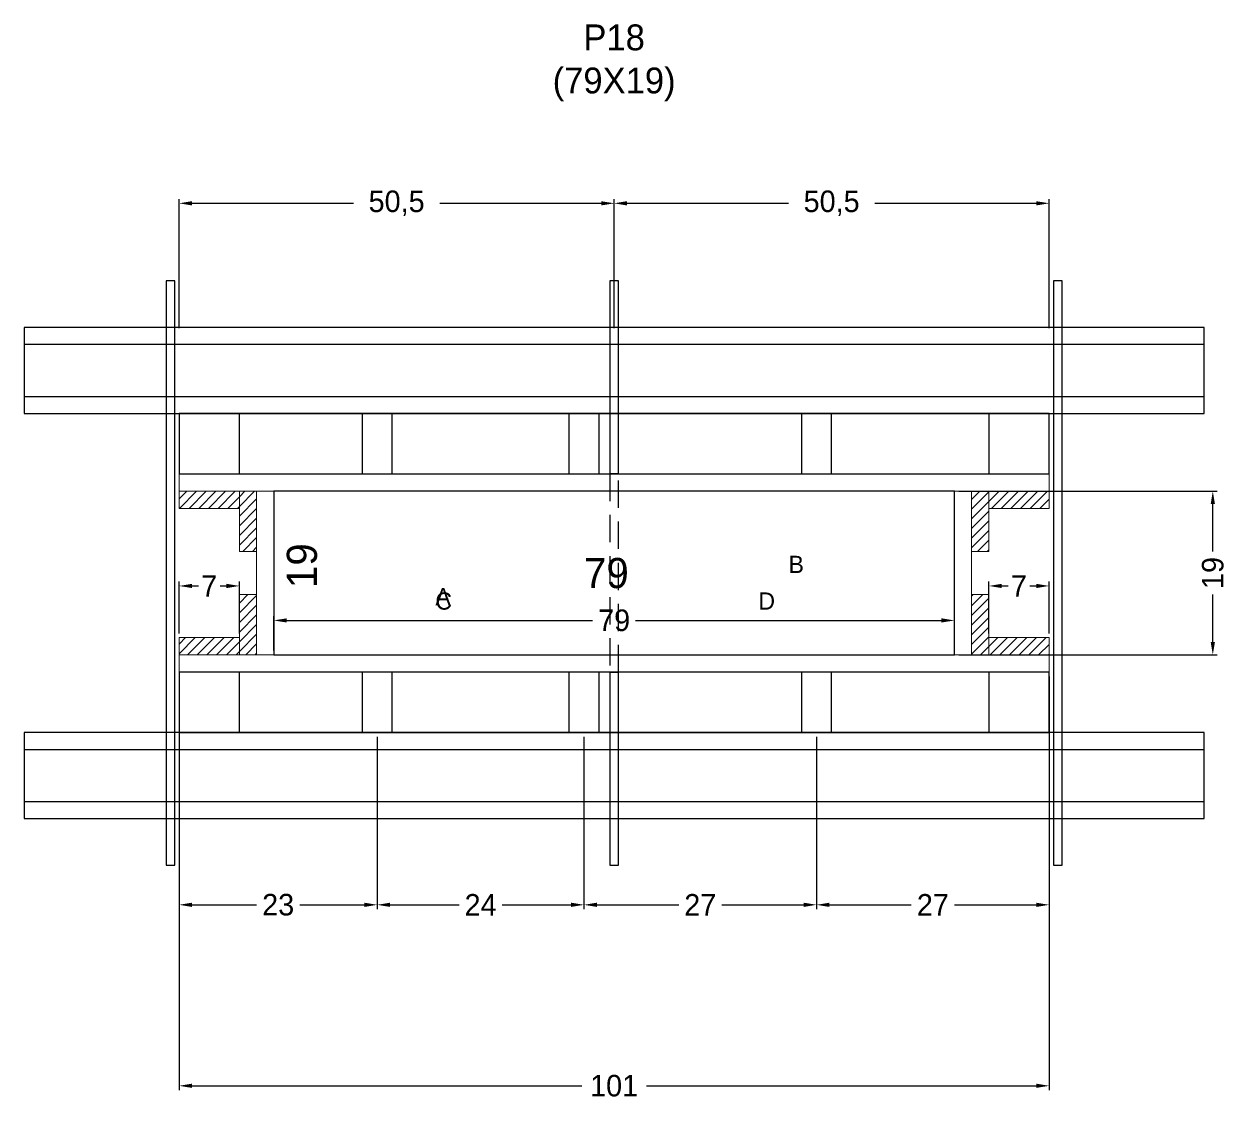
# Model space of a CAD drawing. Header units: centimetres. Extents: x -8500 to 4295, y -490 to 295.
# Drawn here: x -137 to 142.3, y 17.7 to 267.4 of the extents above; entities that cross this region are included whole.
import ezdxf

# ---------------------------------------------------------------- set-up
doc = ezdxf.new("R2010")
doc.units = ezdxf.units.CM
doc.linetypes.add('HIDDEN', pattern=[9.525, 6.35, -3.175])
for name, color, linetype in [('CHAPA', 140, 'Continuous'), ('COTA', 241, 'Continuous'), ('Hachura', 251, 'Continuous'), ('Madeira', 30, 'Continuous'), ('NOMENCLATURA', 7, 'Continuous'), ('Painéis', 200, 'Continuous'), ('Perfil Metálico', 150, 'Continuous'), ('SARRAFO', 251, 'Continuous'), ('TEXTO_GERAL', 7, 'Continuous')]:
    doc.layers.add(name, color=color, linetype=linetype)
doc.dimstyles.new('cotax2', dxfattribs={"dimtxt": 2.5, "dimasz": 1.5, "dimexe": 0.5, "dimexo": 0.5, "dimgap": 0.5, "dimtad": 1, "dimcen": 2.5, "dimazin": 3, "dimtfac": 1, "dimtmove": 0, "dimatfit": 3})
pattern_1 = [(45, (0, 0), (-1.122532, 1.122532), [])]

# ---------------------------------------------------------------- blocks, each defined once
blk = doc.blocks.new('_CLOSEDFILLED')
at = {"color": 0, "linetype": 'BYBLOCK'}
blk.add_solid([(-1, 0.164), (0, 0), (-1, -0.164)], dxfattribs=at)
blk = doc.blocks.new('*D32')
for p, q in [((-101, 116), (-101, 20)), ((101, 116), (101, 20)), ((-98, 21), (-7.5, 21)), ((7.5, 21), (98, 21))]:
    blk.add_line(p, q)
at = {"layer": 'Defpoints'}
for p in [(-101, 117), (101, 117), (-101, 21)]:
    blk.add_point(p, dxfattribs=at)
at = {"layer": 'COTA', "xscale": 3, "yscale": 3, "rotation": 180}
blk.add_blockref('_CLOSEDFILLED', (-101, 21), dxfattribs=at)
at = {"layer": 'COTA', "xscale": 3, "yscale": 3}
blk.add_blockref('_CLOSEDFILLED', (101, 21), dxfattribs=at)
at = {"layer": 'COTA', "insert": (0, 21), "char_height": 5, "attachment_point": 5}
blk.add_mtext('101', dxfattribs=at)
blk = doc.blocks.new('*D33')
for p, q in [((-101, 102), (-101, 62)), ((-55, 102), (-55, 62)), ((-98, 63), (-83, 63)), ((-73, 63), (-58, 63))]:
    blk.add_line(p, q)
at = {"layer": 'Defpoints'}
for p in [(-101, 103), (-55, 103), (-101, 63)]:
    blk.add_point(p, dxfattribs=at)
at = {"layer": 'COTA', "xscale": 3, "yscale": 3, "rotation": 180}
blk.add_blockref('_CLOSEDFILLED', (-101, 63), dxfattribs=at)
at = {"layer": 'COTA', "xscale": 3, "yscale": 3}
blk.add_blockref('_CLOSEDFILLED', (-55, 63), dxfattribs=at)
at = {"layer": 'COTA', "insert": (-78, 63), "char_height": 5, "attachment_point": 5}
blk.add_mtext('23', dxfattribs=at)
blk = doc.blocks.new('*D34')
for p, q in [((-55, 102), (-55, 62)), ((-7, 102), (-7, 62)), ((-52, 63), (-36, 63)), ((-26, 63), (-10, 63))]:
    blk.add_line(p, q)
at = {"layer": 'Defpoints'}
for p in [(-55, 103), (-7, 103), (-55, 63)]:
    blk.add_point(p, dxfattribs=at)
at = {"layer": 'COTA', "xscale": 3, "yscale": 3, "rotation": 180}
blk.add_blockref('_CLOSEDFILLED', (-55, 63), dxfattribs=at)
at = {"layer": 'COTA', "xscale": 3, "yscale": 3}
blk.add_blockref('_CLOSEDFILLED', (-7, 63), dxfattribs=at)
at = {"layer": 'COTA', "insert": (-31, 63), "char_height": 5, "attachment_point": 5}
blk.add_mtext('24', dxfattribs=at)
blk = doc.blocks.new('*D35')
for p, q in [((-7, 102), (-7, 62)), ((47, 102), (47, 62)), ((-4, 63), (15, 63)), ((25, 63), (44, 63))]:
    blk.add_line(p, q)
at = {"layer": 'Defpoints'}
for p in [(-7, 103), (47, 103), (-7, 63)]:
    blk.add_point(p, dxfattribs=at)
at = {"layer": 'COTA', "xscale": 3, "yscale": 3, "rotation": 180}
blk.add_blockref('_CLOSEDFILLED', (-7, 63), dxfattribs=at)
at = {"layer": 'COTA', "xscale": 3, "yscale": 3}
blk.add_blockref('_CLOSEDFILLED', (47, 63), dxfattribs=at)
at = {"layer": 'COTA', "insert": (20, 63), "char_height": 5, "attachment_point": 5}
blk.add_mtext('27', dxfattribs=at)
blk = doc.blocks.new('*D36')
for p, q in [((47, 102), (47, 62)), ((101, 102), (101, 62)), ((50, 63), (69, 63)), ((79, 63), (98, 63))]:
    blk.add_line(p, q)
at = {"layer": 'Defpoints'}
for p in [(47, 103), (101, 103), (47, 63)]:
    blk.add_point(p, dxfattribs=at)
at = {"layer": 'COTA', "xscale": 3, "yscale": 3, "rotation": 180}
blk.add_blockref('_CLOSEDFILLED', (47, 63), dxfattribs=at)
at = {"layer": 'COTA', "xscale": 3, "yscale": 3}
blk.add_blockref('_CLOSEDFILLED', (101, 63), dxfattribs=at)
at = {"layer": 'COTA', "insert": (74, 63), "char_height": 5, "attachment_point": 5}
blk.add_mtext('27', dxfattribs=at)
blk = doc.blocks.new('*D37')
for p, q in [((-79, 122), (-79, 130)), ((-76, 129), (-5, 129)), ((5, 129), (76, 129)), ((79, 122), (79, 130))]:
    blk.add_line(p, q)
at = {"layer": 'Defpoints'}
for p in [(-79, 129), (-79, 121), (79, 121)]:
    blk.add_point(p, dxfattribs=at)
at = {"layer": 'COTA', "xscale": 3, "yscale": 3, "rotation": 180}
blk.add_blockref('_CLOSEDFILLED', (-79, 129), dxfattribs=at)
at = {"layer": 'COTA', "xscale": 3, "yscale": 3}
blk.add_blockref('_CLOSEDFILLED', (79, 129), dxfattribs=at)
at = {"layer": 'COTA', "insert": (0, 129), "char_height": 5, "attachment_point": 5}
blk.add_mtext('79', dxfattribs=at)
blk = doc.blocks.new('*D38')
for p, q in [((80, 159), (140, 159)), ((139, 145), (139, 156)), ((139, 124), (139, 135)), ((80, 121), (140, 121))]:
    blk.add_line(p, q)
at = {"layer": 'Defpoints'}
for p in [(79, 159), (79, 121), (139, 121)]:
    blk.add_point(p, dxfattribs=at)
at = {"layer": 'COTA', "xscale": 3, "yscale": 3}
for p, rotation in [((139, 159), 90), ((139, 121), -90.00000000000001)]:
    blk.add_blockref('_CLOSEDFILLED', p, dxfattribs=dict(at, rotation=rotation))
at = {"layer": 'COTA', "insert": (139, 140), "char_height": 5, "attachment_point": 5, "rotation": 90}
blk.add_mtext('19', dxfattribs=at)
blk = doc.blocks.new('*D39')
for p, q in [((-101, 126), (-101, 138)), ((-98, 137), (-96.5, 137)), ((-91.5, 137), (-90, 137)), ((-87, 126), (-87, 138))]:
    blk.add_line(p, q)
at = {"layer": 'Defpoints'}
for p in [(-101, 137), (-101, 125), (-87, 125)]:
    blk.add_point(p, dxfattribs=at)
at = {"layer": 'COTA', "xscale": 3, "yscale": 3, "rotation": 180}
blk.add_blockref('_CLOSEDFILLED', (-101, 137), dxfattribs=at)
at = {"layer": 'COTA', "xscale": 3, "yscale": 3}
blk.add_blockref('_CLOSEDFILLED', (-87, 137), dxfattribs=at)
at = {"layer": 'COTA', "insert": (-94, 137), "char_height": 5, "attachment_point": 5}
blk.add_mtext('7', dxfattribs=at)
blk = doc.blocks.new('*D40')
for p, q in [((87, 126), (87, 138)), ((90, 137), (91.5, 137)), ((96.5, 137), (98, 137)), ((101, 126), (101, 138))]:
    blk.add_line(p, q)
at = {"layer": 'Defpoints'}
for p in [(87, 137), (87, 125), (101, 125)]:
    blk.add_point(p, dxfattribs=at)
at = {"layer": 'COTA', "xscale": 3, "yscale": 3, "rotation": 180}
blk.add_blockref('_CLOSEDFILLED', (87, 137), dxfattribs=at)
at = {"layer": 'COTA', "xscale": 3, "yscale": 3}
blk.add_blockref('_CLOSEDFILLED', (101, 137), dxfattribs=at)
at = {"layer": 'COTA', "insert": (94, 137), "char_height": 5, "attachment_point": 5}
blk.add_mtext('7', dxfattribs=at)
blk = doc.blocks.new('*D41')
for p, q in [((-101, 196.8), (-101, 226.8)), ((0, 196.8), (0, 226.8)), ((-98, 225.8), (-60.5, 225.8)), ((-40.5, 225.8), (-3, 225.8))]:
    blk.add_line(p, q)
at = {"layer": 'Defpoints'}
for p in [(-101, 225.8), (-101, 195.8), (0, 195.8)]:
    blk.add_point(p, dxfattribs=at)
at = {"layer": 'COTA', "xscale": 3, "yscale": 3, "rotation": 180}
blk.add_blockref('_CLOSEDFILLED', (-101, 225.8), dxfattribs=at)
at = {"layer": 'COTA', "xscale": 3, "yscale": 3}
blk.add_blockref('_CLOSEDFILLED', (0, 225.8), dxfattribs=at)
at = {"layer": 'COTA', "insert": (-50.5, 225.8), "char_height": 5, "attachment_point": 5}
blk.add_mtext('50,5', dxfattribs=at)
blk = doc.blocks.new('*D42')
for p, q in [((0, 196.8), (0, 226.8)), ((101, 196.8), (101, 226.8)), ((3, 225.8), (40.5, 225.8)), ((60.5, 225.8), (98, 225.8))]:
    blk.add_line(p, q)
at = {"layer": 'Defpoints'}
for p in [(0, 225.8), (0, 195.8), (101, 195.8)]:
    blk.add_point(p, dxfattribs=at)
at = {"layer": 'COTA', "xscale": 3, "yscale": 3, "rotation": 180}
blk.add_blockref('_CLOSEDFILLED', (0, 225.8), dxfattribs=at)
at = {"layer": 'COTA', "xscale": 3, "yscale": 3}
blk.add_blockref('_CLOSEDFILLED', (101, 225.8), dxfattribs=at)
at = {"layer": 'COTA', "insert": (50.5, 225.8), "char_height": 5, "attachment_point": 5}
blk.add_mtext('50,5', dxfattribs=at)

msp = doc.modelspace()

# ---------------------------------------------------------------- hatches: boundary and pattern name
at = {"layer": 'Hachura'}
h = msp.add_hatch(dxfattribs=at)
h.set_pattern_fill('ANSI31')
h.set_pattern_definition(pattern_1)
h.paths.add_polyline_path([(-101, 155), (-87, 155), (-87, 159), (-101, 159)])
h = msp.add_hatch(dxfattribs=at)
h.set_pattern_fill('ANSI31')
h.set_pattern_definition(pattern_1)
h.paths.add_polyline_path([(-87, 145), (-83, 145), (-83, 159), (-87, 159)])
h = msp.add_hatch(dxfattribs=at)
h.set_pattern_fill('ANSI31')
h.set_pattern_definition(pattern_1)
h.paths.add_polyline_path([(83, 145), (87, 145), (87, 159), (83, 159)])
h = msp.add_hatch(dxfattribs=at)
h.set_pattern_fill('ANSI31')
h.set_pattern_definition(pattern_1)
h.paths.add_polyline_path([(87, 155), (101, 155), (101, 159), (87, 159)])
h = msp.add_hatch(dxfattribs=at)
h.set_pattern_fill('ANSI31')
h.set_pattern_definition(pattern_1)
h.paths.add_polyline_path([(-87, 121), (-83, 121), (-83, 135), (-87, 135)])
h = msp.add_hatch(dxfattribs=at)
h.set_pattern_fill('ANSI31')
h.set_pattern_definition(pattern_1)
h.paths.add_polyline_path([(83, 121), (87, 121), (87, 135), (83, 135)])
h = msp.add_hatch(dxfattribs=at)
h.set_pattern_fill('ANSI31')
h.set_pattern_definition(pattern_1)
h.paths.add_polyline_path([(-101, 121), (-87, 121), (-87, 125), (-101, 125)])
h = msp.add_hatch(dxfattribs=at)
h.set_pattern_fill('ANSI31')
h.set_pattern_definition(pattern_1)
h.paths.add_polyline_path([(87, 121), (101, 121), (101, 125), (87, 125)])

# ---------------------------------------------------------------- linework, layer by layer
at = {"layer": 'CHAPA', "lineweight": 18}
for points in [[(-101, 159), (101, 159), (101, 163), (-101, 163)], [(-101, 159), (101, 159), (101, 163), (-101, 163)], [(-83, 121), (-79, 121), (-79, 159), (-83, 159)], [(-83, 121), (-79, 121), (-79, 159), (-83, 159)], [(79, 121), (83, 121), (83, 159), (79, 159)], [(79, 121), (83, 121), (83, 159), (79, 159)], [(-101, 117), (101, 117), (101, 121), (-101, 121)], [(-101, 117), (101, 117), (101, 121), (-101, 121)]]:
    msp.add_lwpolyline(points, close=True, dxfattribs=at)
at = {"layer": 'Hachura'}
for points in [[(-104, 72.2), (-102, 72.2), (-102, 207.8), (-104, 207.8)], [(-1, 163), (1, 163), (1, 207.8), (-1, 207.8)], [(102, 72.2), (104, 72.2), (104, 207.8), (102, 207.8)], [(-1, 72.2), (1, 72.2), (1, 117), (-1, 117)]]:
    msp.add_lwpolyline(points, close=True, dxfattribs=at)
at = {"layer": 'Hachura', "linetype": 'HIDDEN'}
msp.add_lwpolyline([(-1, 117), (1, 117), (1, 163), (-1, 163)], close=True, dxfattribs=at)
at = {"layer": 'Madeira', "color": 126}
for points in [[(-101, 163), (101, 163), (101, 177), (-101, 177)], [(-101, 163), (-87, 163), (-87, 177), (-101, 177)], [(-58.5, 163), (-51.5, 163), (-51.5, 177), (-58.5, 177)], [(-10.5, 163), (-3.5, 163), (-3.5, 177), (-10.5, 177)], [(43.5, 163), (50.5, 163), (50.5, 177), (43.5, 177)], [(87, 163), (101, 163), (101, 177), (87, 177)], [(-101, 103), (101, 103), (101, 117), (-101, 117)], [(-101, 103), (-87, 103), (-87, 117), (-101, 117)], [(-58.5, 103), (-51.5, 103), (-51.5, 117), (-58.5, 117)], [(-10.5, 103), (-3.5, 103), (-3.5, 117), (-10.5, 117)], [(43.5, 103), (50.5, 103), (50.5, 117), (43.5, 117)], [(87, 103), (101, 103), (101, 117), (87, 117)]]:
    msp.add_lwpolyline(points, close=True, dxfattribs=at)
at = {"layer": 'Painéis'}
msp.add_lwpolyline([(-79, 121), (79, 121), (79, 159), (-79, 159)], close=True, dxfattribs=at)
at = {"layer": 'Perfil Metálico', "color": 224}
for points in [[(-137, 177), (137, 177), (137, 197), (-137, 197)], [(-137, 181), (137, 181), (137, 193), (-137, 193)], [(-137, 83), (137, 83), (137, 103), (-137, 103)], [(-137, 87), (137, 87), (137, 99), (-137, 99)]]:
    msp.add_lwpolyline(points, close=True, dxfattribs=at)
at = {"layer": 'SARRAFO', "color": 251, "lineweight": 13}
for points in [[(-101, 155), (-87, 155), (-87, 159), (-101, 159)], [(-87, 145), (-83, 145), (-83, 159), (-87, 159)], [(83, 145), (87, 145), (87, 159), (83, 159)], [(87, 155), (101, 155), (101, 159), (87, 159)], [(-87, 121), (-83, 121), (-83, 135), (-87, 135)], [(83, 121), (87, 121), (87, 135), (83, 135)], [(-101, 121), (-87, 121), (-87, 125), (-101, 125)], [(87, 121), (101, 121), (101, 125), (87, 125)]]:
    msp.add_lwpolyline(points, close=True, dxfattribs=at)

# ---------------------------------------------------------------- texts
at = {"layer": 'COTA'}
msp.add_text('19', height=7, rotation=90, dxfattribs=at).set_placement((-69, 136.5))
msp.add_text('79', height=7, dxfattribs=at).set_placement((-7, 136.5))
at = {"layer": 'NOMENCLATURA', "insert": (0, 249.5), "char_height": 6, "attachment_point": 8}
msp.add_mtext('P18\\P(79X19)', dxfattribs=at)
at = {"layer": 'TEXTO_GERAL'}
for s, p in [('B', (40.5, 140)), ('A', (-41.5, 132.5)), ('C', (-41.5, 131.5)), ('D', (33.5, 131.5))]:
    msp.add_text(s, height=4, dxfattribs=at).set_placement(p)

# ---------------------------------------------------------------- dimensions: what is measured, and where the dimension line sits
at = {"layer": 'COTA'}
for base, p1, p2, picture, middle in [((-101, 225.8), (-101, 195.8), (0, 195.8), '*D41', (-50.5, 225.8)), ((0, 225.8), (0, 195.8), (101, 195.8), '*D42', (50.5, 225.8)), ((-101, 137), (-101, 125), (-87, 125), '*D39', (-94, 137)), ((87, 137), (87, 125), (101, 125), '*D40', (94, 137)), ((-79, 129), (-79, 121), (79, 121), '*D37', (0, 129)), ((-101, 21), (-101, 117), (101, 117), '*D32', (0, 21))]:
    dim = msp.add_linear_dim(base=base, p1=p1, p2=p2, dimstyle='cotax2', dxfattribs=at)
    dim.commit()
    dim.dimension.update_dxf_attribs({"geometry": picture, "text_midpoint": middle})
dim = msp.add_linear_dim(base=(139, 121), p1=(79, 121), p2=(79, 159), angle=90, dimstyle='cotax2', dxfattribs=at)
dim.commit()
dim.dimension.update_dxf_attribs({"geometry": '*D38', "text_midpoint": (139, 140)})
for base, p1, p2, text, picture, middle in [((-101, 63), (-101, 103), (-55, 103), '23', '*D33', (-78, 63)), ((-55, 63), (-55, 103), (-7, 103), '24', '*D34', (-31, 63)), ((-7, 63), (-7, 103), (47, 103), '27', '*D35', (20, 63)), ((47, 63), (47, 103), (101, 103), '27', '*D36', (74, 63))]:
    dim = msp.add_linear_dim(base=base, p1=p1, p2=p2, text=text, dimstyle='cotax2', dxfattribs=at)
    dim.commit()
    dim.dimension.update_dxf_attribs({"geometry": picture, "text_midpoint": middle})

doc.saveas('drawing.dxf')
